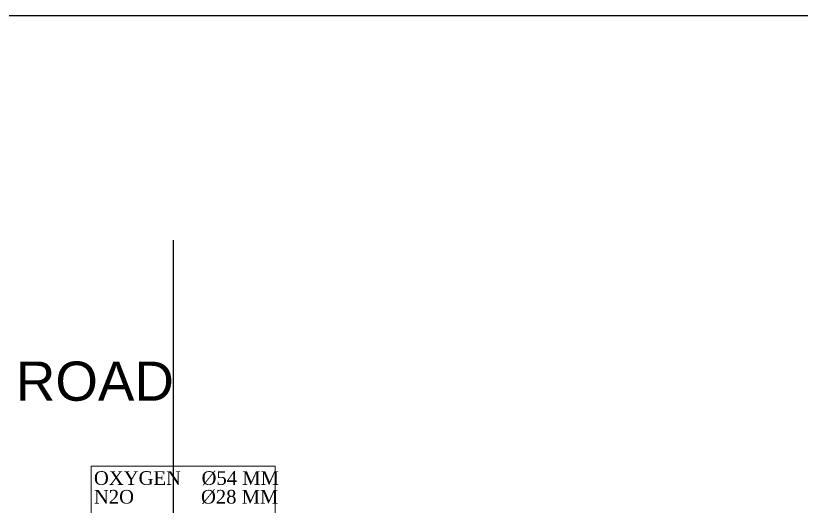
# Model space of a CAD drawing. Header units: metres. Extents: x 11749222 to 11901021, y -3863762 to -3708780.
# Drawn here: x 11848974 to 11871036, y -3722562 to -3708780 of the extents above; entities that cross this region are included whole.
import ezdxf

# ---------------------------------------------------------------- set-up
doc = ezdxf.new("R2010")
doc.units = ezdxf.units.M
doc.header["$MEASUREMENT"] = 0
doc.layers.get('0').update_dxf_attribs({"color": 251, "linetype": 'CONTINUOUS'})
doc.layers.add('I-REVISION 6', color=8, linetype='CONTINUOUS')
doc.layers.add('MEDI O2', color=3, linetype='CONTINUOUS', lineweight=25)
doc.layers.add('MGPS', color=123, linetype='CONTINUOUS', lineweight=13)
doc.styles.add('Scale M 75', font='times.ttf', dxfattribs={"height": 125})
doc.styles.get("Standard").update_dxf_attribs({"font": 'arial.ttf'})

msp = doc.modelspace()

# ---------------------------------------------------------------- linework, layer by layer
at = {"layer": 'I-REVISION 6', "color": 7}
msp.add_lwpolyline([(11771693.7, -3708780.2), (11771693.7, -3863728.8), (11881253.4, -3863728.8), (11881253.4, -3708780.2)], close=True, dxfattribs=at)
at = {"layer": 'MEDI O2', "color": 251, "ltscale": 500, "true_color": 0x636466}
msp.add_lwpolyline([(11853409, -3747239.8), (11853409, -3715083.9)], dxfattribs=at)
at = {"layer": 'MGPS', "color": 206, "lineweight": 9}
msp.add_lwpolyline([(11851097.8, -3721436.8), (11856258.5, -3721436.8), (11856258.5, -3725376.8), (11851097.8, -3725376.8)], close=True, dxfattribs=at)

# ---------------------------------------------------------------- texts
at = {"lineweight": 0, "ltscale": 500, "insert": (11851197.7, -3718496.1), "char_height": 1100, "width": 2377.08, "attachment_point": 2}
msp.add_mtext('ROAD', dxfattribs=at)
at = {"layer": 'MGPS', "color": 7, "lineweight": 9, "style": 'Scale M 75'}
for s, p in [('OXYGEN    Ø54 MM', (11851171, -3721959.2)), ('N2O             Ø28 MM', (11851170.2, -3722485.2))]:
    msp.add_text(s, height=383.261, rotation=0, dxfattribs=at).set_placement(p)

doc.saveas('drawing.dxf')
